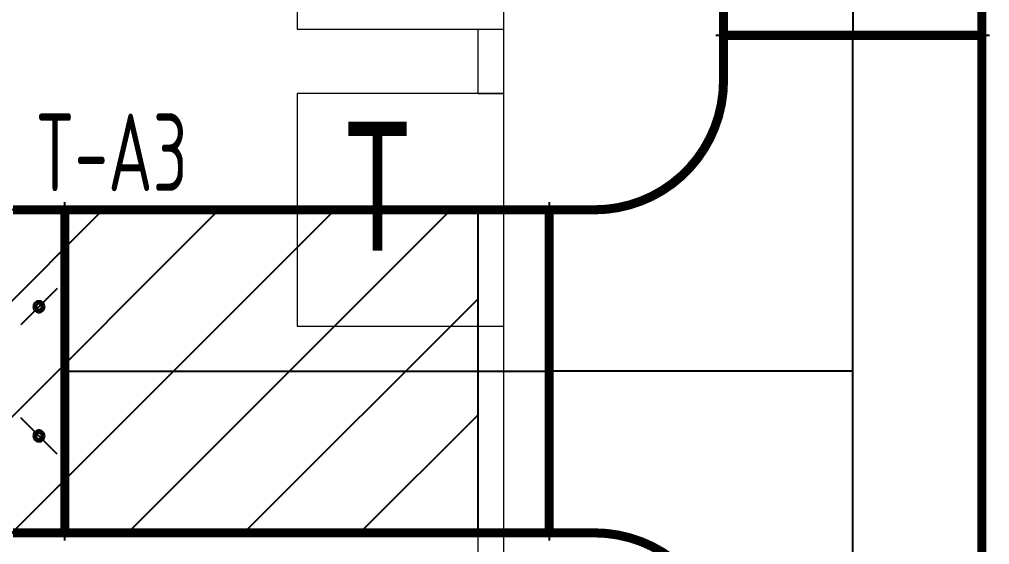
# Model space of a CAD drawing. Extents: x 4 to 13611208, y -605838 to 574722.
# Drawn here: x 13317672 to 13321428, y 188015 to 190047 of the extents above; entities that cross this region are included whole.
import ezdxf

# ---------------------------------------------------------------- set-up
doc = ezdxf.new("R2010")
doc.units = 0
doc.header["$LTSCALE"] = 1000
doc.header["$MEASUREMENT"] = 0
doc.linetypes.add('CENTER2', pattern=[28.575, 19.05, -3.175, 3.175, -3.175])
for name, color, linetype in [('DUCT-D-P标注', 7, 'Continuous'), ('DUCT-D-S中心线', 5, 'CENTER2'), ('DUCT-D-S法兰', 2, 'Continuous'), ('DUCT-D-S管', 130, 'Continuous'), ('DUCT-D-S管端线', 2, 'Continuous'), ('DUCT-D-S阀门', 7, 'Continuous')]:
    doc.layers.add(name, color=color, linetype=linetype)
doc.layers.add('建筑底图', color=8, linetype='Continuous', lineweight=13)
doc.styles.add('67', font='gbenor.shx', dxfattribs={"width": 0.7, "bigfont": 'hztxt.shx'})
doc.styles.add('C', font='HZTXT_E', dxfattribs={"width": 0.7, "bigfont": 'HZTXT'})

msp = doc.modelspace()

# ---------------------------------------------------------------- hatches: boundary and pattern name
at = {"layer": 'DUCT-D-S管'}
h = msp.add_hatch(dxfattribs=at)
h.set_pattern_fill('ANSI31', color=8, scale=200)
h.set_pattern_definition([(45, (0, 0), (-224.506403, 224.506403), [])])
h.paths.add_polyline_path([(13319447.4, 189310), (13315197.4, 189310), (13315197.4, 188060), (13319447.4, 188060)])

# ---------------------------------------------------------------- linework, layer by layer
at = {"layer": 'DUCT-D-S中心线'}
for p, q in [((13320897.8, 190409.3), (13320897.8, 189985.2)), ((13320897.8, 188685), (13320897.8, 189985)), ((13317848.2, 188685), (13319722.6, 188685)), ((13320897.8, 188685), (13319722.8, 188685)), ((13320897.8, 187385), (13320897.8, 188685))]:
    msp.add_line(p, q, dxfattribs=at)
at = {"layer": 'DUCT-D-S法兰'}
for p, q in [((13321427.8, 189985.1), (13320367.8, 189985.1)), ((13317848, 188030), (13317848, 189340)), ((13317848.1, 188030), (13317848.1, 189340)), ((13319722.7, 189340), (13319722.7, 188030))]:
    msp.add_line(p, q, dxfattribs=at)
at = {"layer": 'DUCT-D-S法兰', "color": 18, "true_color": 0x000000}
for p in [(13320897.8, 189985.2, 4450), (13320897.8, 189985, 4450), (13317847.9, 188685, 4200), (13317848, 188685, 4200), (13317848.1, 188685, 4200), (13317848.2, 188685, 4200), (13319722.6, 188685, 4200), (13319722.8, 188685, 4200)]:
    msp.add_point(p, dxfattribs=at)
at = {"layer": 'DUCT-D-S管', "const_width": 35}
for points in [[(13320397.8, 190409.3), (13320397.8, 189985.2)], [(13321397.8, 189985.2), (13321397.8, 190409.3)], [(13320397.8, 189985.2), (13321397.8, 189985.2)], [(13320397.8, 189810), (13320397.8, 189985)], [(13321397.8, 189985), (13321397.8, 189935)], [(13321397.8, 189935), (13321397.8, 187435)], [(13317648, 189310), (13317848, 189310)], [(13319722.6, 189310), (13317848.2, 189310)], [(13317848.2, 189310), (13317848.2, 188060)], [(13319722.6, 188060), (13319722.6, 189310)], [(13319722.8, 189310), (13319897.8, 189310)], [(13317848, 188060), (13317648, 188060)], [(13317848.2, 188060), (13319722.6, 188060)], [(13319897.8, 188060), (13319722.8, 188060)]]:
    msp.add_lwpolyline(points, dxfattribs=at)
for points in [[(13319897.8, 189310, 0.414214), (13320397.8, 189810)], [(13320397.8, 187560, 0.414214), (13319897.8, 188060)]]:
    msp.add_lwpolyline(points, format="xyb", dxfattribs=at)
at = {"layer": 'DUCT-D-S管', "color": 8, "elevation": 4200}
msp.add_lwpolyline([(13319447.4, 189310), (13315197.4, 189310), (13315197.4, 188060), (13319447.4, 188060)], close=True, dxfattribs=at)
at = {"layer": 'DUCT-D-S管', "color": 18, "true_color": 0x000000}
for p in [(13320897.8, 189985, 4450), (13319722.8, 188685, 4200)]:
    msp.add_point(p, dxfattribs=at)
at = {"layer": 'DUCT-D-S管端线'}
for p, q in [((13320397.8, 189985), (13321397.8, 189985)), ((13317848, 189310), (13317848, 188060)), ((13319722.8, 188060), (13319722.8, 189310))]:
    msp.add_line(p, q, dxfattribs=at)
at = {"layer": 'DUCT-D-S阀门'}
for p, q in [((13317818, 189005), (13317678, 188865)), ((13317729.1, 188946.6), (13317727.3, 188943)), ((13317731.6, 188949.9), (13317729.1, 188946.6)), ((13317734.6, 188952.7), (13317731.6, 188949.9)), ((13317738.1, 188954.8), (13317734.6, 188952.7)), ((13317736.2, 188944.2), (13317734.6, 188941.8)), ((13317738.1, 188946.3), (13317736.2, 188944.2)), ((13317741.9, 188956.3), (13317738.1, 188954.8)), ((13317740.5, 188948), (13317738.1, 188946.3)), ((13317743.1, 188949.2), (13317740.5, 188948)), ((13317742.6, 188944.3), (13317740.9, 188943.1)), ((13317745.9, 188957), (13317741.9, 188956.3)), ((13317744.5, 188945.1), (13317742.6, 188944.3)), ((13317745.8, 188949.8), (13317743.1, 188949.2)), ((13317746.4, 188945.6), (13317744.5, 188945.1)), ((13317748.7, 188950), (13317745.8, 188949.8)), ((13317750, 188957), (13317745.9, 188957)), ((13317748.5, 188945.7), (13317746.4, 188945.6)), ((13317750.5, 188945.4), (13317748.5, 188945.7)), ((13317751.5, 188949.6), (13317748.7, 188950)), ((13317754, 188956.3), (13317750, 188957)), ((13317752.4, 188944.7), (13317750.5, 188945.4)), ((13317754.2, 188948.6), (13317751.5, 188949.6)), ((13317754.2, 188943.7), (13317752.4, 188944.7)), ((13317757.8, 188954.8), (13317754, 188956.3)), ((13317756.7, 188947.2), (13317754.2, 188948.6)), ((13317755.7, 188942.4), (13317754.2, 188943.7)), ((13317758.8, 188945.3), (13317756.7, 188947.2)), ((13317761.3, 188952.7), (13317757.8, 188954.8)), ((13317760.6, 188943.1), (13317758.8, 188945.3)), ((13317764.3, 188949.9), (13317761.3, 188952.7)), ((13317766.8, 188946.6), (13317764.3, 188949.9)), ((13317768.6, 188943), (13317766.8, 188946.6)), ((13317726.2, 188939), (13317725.8, 188935)), ((13317725.8, 188935), (13317726.2, 188930.9)), ((13317727.3, 188943), (13317726.2, 188939)), ((13317726.2, 188930.9), (13317727.3, 188927)), ((13317727.3, 188927), (13317729.1, 188923.3)), ((13317729.1, 188923.3), (13317731.6, 188920)), ((13317731.6, 188920), (13317734.6, 188917.3)), ((13317733.6, 188939.2), (13317733, 188936.4)), ((13317733, 188936.4), (13317733, 188933.5)), ((13317733, 188933.5), (13317733.6, 188930.7)), ((13317734.6, 188941.8), (13317733.6, 188939.2)), ((13317733.6, 188930.7), (13317734.6, 188928.1)), ((13317734.6, 188928.1), (13317736.2, 188925.7)), ((13317734.6, 188917.3), (13317738.1, 188915.1)), ((13317736.2, 188925.7), (13317738.1, 188923.6)), ((13317737.7, 188938), (13317737.3, 188936)), ((13317737.3, 188936), (13317737.3, 188933.9)), ((13317737.3, 188933.9), (13317737.7, 188931.9)), ((13317738.4, 188939.9), (13317737.7, 188938)), ((13317737.7, 188931.9), (13317738.4, 188930.1)), ((13317738.1, 188923.6), (13317740.5, 188922)), ((13317738.1, 188915.1), (13317741.9, 188913.7)), ((13317739.5, 188941.6), (13317738.4, 188939.9)), ((13317738.4, 188930.1), (13317739.5, 188928.3)), ((13317740.9, 188943.1), (13317739.5, 188941.6)), ((13317739.5, 188928.3), (13317740.9, 188926.9)), ((13317740.5, 188922), (13317743.1, 188920.8)), ((13317740.9, 188926.9), (13317742.6, 188925.7)), ((13317741.9, 188913.7), (13317745.9, 188912.9)), ((13317742.6, 188925.7), (13317744.5, 188924.8)), ((13317743.1, 188920.8), (13317745.8, 188920.1)), ((13317744.5, 188924.8), (13317746.4, 188924.3)), ((13317745.8, 188920.1), (13317748.7, 188920)), ((13317745.9, 188912.9), (13317750, 188912.9)), ((13317746.4, 188924.3), (13317748.5, 188924.2)), ((13317748.5, 188924.2), (13317750.5, 188924.5)), ((13317748.7, 188920), (13317751.5, 188920.4)), ((13317750, 188912.9), (13317754, 188913.7)), ((13317750.5, 188924.5), (13317752.4, 188925.2)), ((13317751.5, 188920.4), (13317754.2, 188921.3)), ((13317752.4, 188925.2), (13317754.2, 188926.2)), ((13317754, 188913.7), (13317757.8, 188915.1)), ((13317754.2, 188926.2), (13317755.7, 188927.6)), ((13317754.2, 188921.3), (13317756.7, 188922.7)), ((13317757, 188940.8), (13317755.7, 188942.4)), ((13317755.7, 188927.6), (13317757, 188929.2)), ((13317756.7, 188922.7), (13317758.8, 188924.6)), ((13317757.9, 188939), (13317757, 188940.8)), ((13317757, 188929.2), (13317757.9, 188931)), ((13317757.8, 188915.1), (13317761.3, 188917.3)), ((13317758.5, 188937), (13317757.9, 188939)), ((13317757.9, 188931), (13317758.5, 188932.9)), ((13317758.7, 188935), (13317758.5, 188937)), ((13317758.5, 188932.9), (13317758.7, 188935)), ((13317758.8, 188924.6), (13317760.6, 188926.9)), ((13317761.9, 188940.5), (13317760.6, 188943.1)), ((13317760.6, 188926.9), (13317761.9, 188929.4)), ((13317761.3, 188917.3), (13317764.3, 188920)), ((13317762.7, 188937.8), (13317761.9, 188940.5)), ((13317761.9, 188929.4), (13317762.7, 188932.1)), ((13317763, 188935), (13317762.7, 188937.8)), ((13317762.7, 188932.1), (13317763, 188935)), ((13317764.3, 188920), (13317766.8, 188923.3)), ((13317766.8, 188923.3), (13317768.6, 188927)), ((13317769.7, 188939), (13317768.6, 188943)), ((13317768.6, 188927), (13317769.7, 188930.9)), ((13317770.1, 188935), (13317769.7, 188939)), ((13317769.7, 188930.9), (13317770.1, 188935)), ((13317818, 188365), (13317678, 188505)), ((13317741.9, 188456.3), (13317738.1, 188454.8)), ((13317745.9, 188457), (13317741.9, 188456.3)), ((13317750, 188457), (13317745.9, 188457)), ((13317754, 188456.3), (13317750, 188457)), ((13317757.8, 188454.8), (13317754, 188456.3)), ((13317726.2, 188439), (13317725.8, 188435)), ((13317725.8, 188435), (13317726.2, 188430.9)), ((13317727.3, 188443), (13317726.2, 188439)), ((13317726.2, 188430.9), (13317727.3, 188427)), ((13317729.1, 188446.6), (13317727.3, 188443)), ((13317727.3, 188427), (13317729.1, 188423.3)), ((13317731.6, 188449.9), (13317729.1, 188446.6)), ((13317729.1, 188423.3), (13317731.6, 188420)), ((13317734.6, 188452.7), (13317731.6, 188449.9)), ((13317731.6, 188420), (13317734.6, 188417.3)), ((13317733.6, 188439.2), (13317733, 188436.4)), ((13317733, 188436.4), (13317733, 188433.5)), ((13317733, 188433.5), (13317733.6, 188430.7)), ((13317734.6, 188441.8), (13317733.6, 188439.2)), ((13317733.6, 188430.7), (13317734.6, 188428.1)), ((13317738.1, 188454.8), (13317734.6, 188452.7)), ((13317736.2, 188444.2), (13317734.6, 188441.8)), ((13317734.6, 188428.1), (13317736.2, 188425.7)), ((13317738.1, 188446.3), (13317736.2, 188444.2)), ((13317736.2, 188425.7), (13317738.1, 188423.6)), ((13317737.7, 188438), (13317737.3, 188436)), ((13317737.3, 188436), (13317737.3, 188433.9)), ((13317737.3, 188433.9), (13317737.7, 188431.9)), ((13317738.4, 188439.9), (13317737.7, 188438)), ((13317737.7, 188431.9), (13317738.4, 188430.1)), ((13317740.5, 188448), (13317738.1, 188446.3)), ((13317738.1, 188423.6), (13317740.5, 188422)), ((13317739.5, 188441.6), (13317738.4, 188439.9)), ((13317738.4, 188430.1), (13317739.5, 188428.3)), ((13317740.9, 188443.1), (13317739.5, 188441.6)), ((13317739.5, 188428.3), (13317740.9, 188426.9)), ((13317743.1, 188449.2), (13317740.5, 188448)), ((13317740.5, 188422), (13317743.1, 188420.8)), ((13317742.6, 188444.3), (13317740.9, 188443.1)), ((13317740.9, 188426.9), (13317742.6, 188425.7)), ((13317744.5, 188445.1), (13317742.6, 188444.3)), ((13317742.6, 188425.7), (13317744.5, 188424.8)), ((13317745.8, 188449.8), (13317743.1, 188449.2)), ((13317743.1, 188420.8), (13317745.8, 188420.1)), ((13317746.4, 188445.6), (13317744.5, 188445.1)), ((13317744.5, 188424.8), (13317746.4, 188424.3)), ((13317748.7, 188450), (13317745.8, 188449.8)), ((13317745.8, 188420.1), (13317748.7, 188420)), ((13317748.5, 188445.7), (13317746.4, 188445.6)), ((13317746.4, 188424.3), (13317748.5, 188424.2)), ((13317750.5, 188445.4), (13317748.5, 188445.7)), ((13317748.5, 188424.2), (13317750.5, 188424.5)), ((13317751.5, 188449.6), (13317748.7, 188450)), ((13317748.7, 188420), (13317751.5, 188420.4)), ((13317752.4, 188444.7), (13317750.5, 188445.4)), ((13317750.5, 188424.5), (13317752.4, 188425.2)), ((13317754.2, 188448.6), (13317751.5, 188449.6)), ((13317751.5, 188420.4), (13317754.2, 188421.3)), ((13317754.2, 188443.7), (13317752.4, 188444.7)), ((13317752.4, 188425.2), (13317754.2, 188426.2)), ((13317756.7, 188447.2), (13317754.2, 188448.6)), ((13317755.7, 188442.4), (13317754.2, 188443.7)), ((13317754.2, 188426.2), (13317755.7, 188427.6)), ((13317754.2, 188421.3), (13317756.7, 188422.7)), ((13317757, 188440.8), (13317755.7, 188442.4)), ((13317755.7, 188427.6), (13317757, 188429.2)), ((13317758.8, 188445.3), (13317756.7, 188447.2)), ((13317756.7, 188422.7), (13317758.8, 188424.6)), ((13317757.9, 188439), (13317757, 188440.8)), ((13317757, 188429.2), (13317757.9, 188431)), ((13317761.3, 188452.7), (13317757.8, 188454.8)), ((13317758.5, 188437), (13317757.9, 188439)), ((13317757.9, 188431), (13317758.5, 188432.9)), ((13317758.7, 188435), (13317758.5, 188437)), ((13317758.5, 188432.9), (13317758.7, 188435)), ((13317760.6, 188443.1), (13317758.8, 188445.3)), ((13317758.8, 188424.6), (13317760.6, 188426.9)), ((13317761.9, 188440.5), (13317760.6, 188443.1)), ((13317760.6, 188426.9), (13317761.9, 188429.4)), ((13317764.3, 188449.9), (13317761.3, 188452.7)), ((13317761.3, 188417.3), (13317764.3, 188420)), ((13317762.7, 188437.8), (13317761.9, 188440.5)), ((13317761.9, 188429.4), (13317762.7, 188432.1)), ((13317763, 188435), (13317762.7, 188437.8)), ((13317762.7, 188432.1), (13317763, 188435)), ((13317766.8, 188446.6), (13317764.3, 188449.9)), ((13317764.3, 188420), (13317766.8, 188423.3)), ((13317768.6, 188443), (13317766.8, 188446.6)), ((13317766.8, 188423.3), (13317768.6, 188427)), ((13317769.7, 188439), (13317768.6, 188443)), ((13317768.6, 188427), (13317769.7, 188430.9)), ((13317770.1, 188435), (13317769.7, 188439)), ((13317769.7, 188430.9), (13317770.1, 188435)), ((13317734.6, 188417.3), (13317738.1, 188415.1)), ((13317738.1, 188415.1), (13317741.9, 188413.7)), ((13317741.9, 188413.7), (13317745.9, 188412.9)), ((13317745.9, 188412.9), (13317750, 188412.9)), ((13317750, 188412.9), (13317754, 188413.7)), ((13317754, 188413.7), (13317757.8, 188415.1)), ((13317757.8, 188415.1), (13317761.3, 188417.3))]:
    msp.add_line(p, q, dxfattribs=at)
at = {"layer": '建筑底图', "color": 8}
for p, q in [((13319447.4, 189759.5), (13319447.4, 190009.5)), ((13319447.4, 190009.5), (13319547.4, 190009.5)), ((13319547.4, 189759.5), (13319547.4, 190009.5)), ((13319447.4, 189759.5), (13319547.4, 189759.5)), ((13319447.4, 187009.5), (13319447.4, 188859.5)), ((13319447.4, 188859.5), (13319547.4, 188859.5)), ((13319547.4, 186909.5), (13319547.4, 188859.5))]:
    msp.add_line(p, q, dxfattribs=at)
at = {"layer": '建筑底图', "color": 8, "ltscale": 3}
for points in [[(13319547.4, 190009.5), (13319547.4, 190909.5), (13318747.4, 190909.5), (13318747.4, 190009.5)], [(13319547.4, 188859.5), (13319547.4, 189759.5), (13318747.4, 189759.5), (13318747.4, 188859.5)]]:
    msp.add_lwpolyline(points, close=True, dxfattribs=at)

# ---------------------------------------------------------------- texts
at = {"layer": 'DUCT-D-P标注', "style": '67', "width": 0.75}
msp.add_text('T-A3', height=300, dxfattribs=at).set_placement((13317734.3, 189382.5, 12800))
at = {"layer": '建筑底图', "color": 8, "style": 'C', "width": 0.6}
msp.add_text('T', height=500, dxfattribs=at).set_placement((13318935.9, 189151.3))
at = {"layer": '建筑底图', "color": 8, "ltscale": 3, "style": 'C', "width": 0.6}
msp.add_text('V', height=3, dxfattribs=at).set_placement((13318935.9, 188066.4))

doc.saveas('drawing.dxf')
